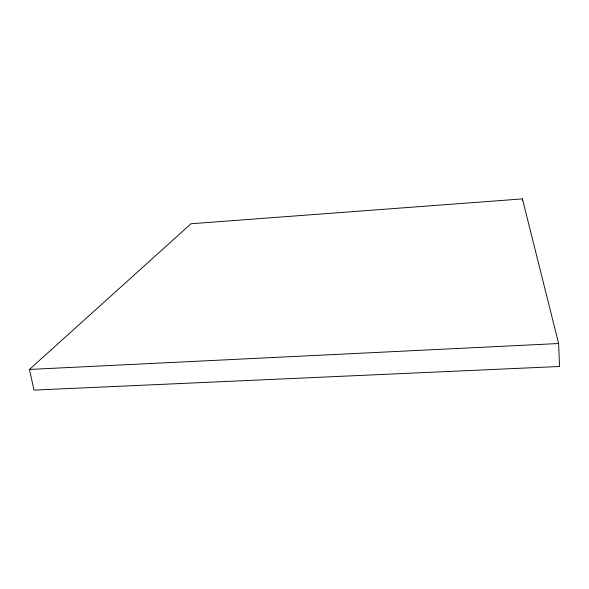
<?xml version="1.0" encoding="UTF-8"?>
<svg xmlns="http://www.w3.org/2000/svg" width="589" height="589" viewBox="0 0 589 589"><rect width="100%" height="100%" fill="white"/><g stroke="black" fill="none" stroke-linecap="round" stroke-linejoin="round"><path stroke-width="0.88" d="M29.45 369.443L191.02 223.754L522.421 198.898L558.622 343.52L559.55 366.483L33.985 390.102L29.45 369.443L558.622 343.52M522.421 198.898L522.517 200.731"/></g></svg>
